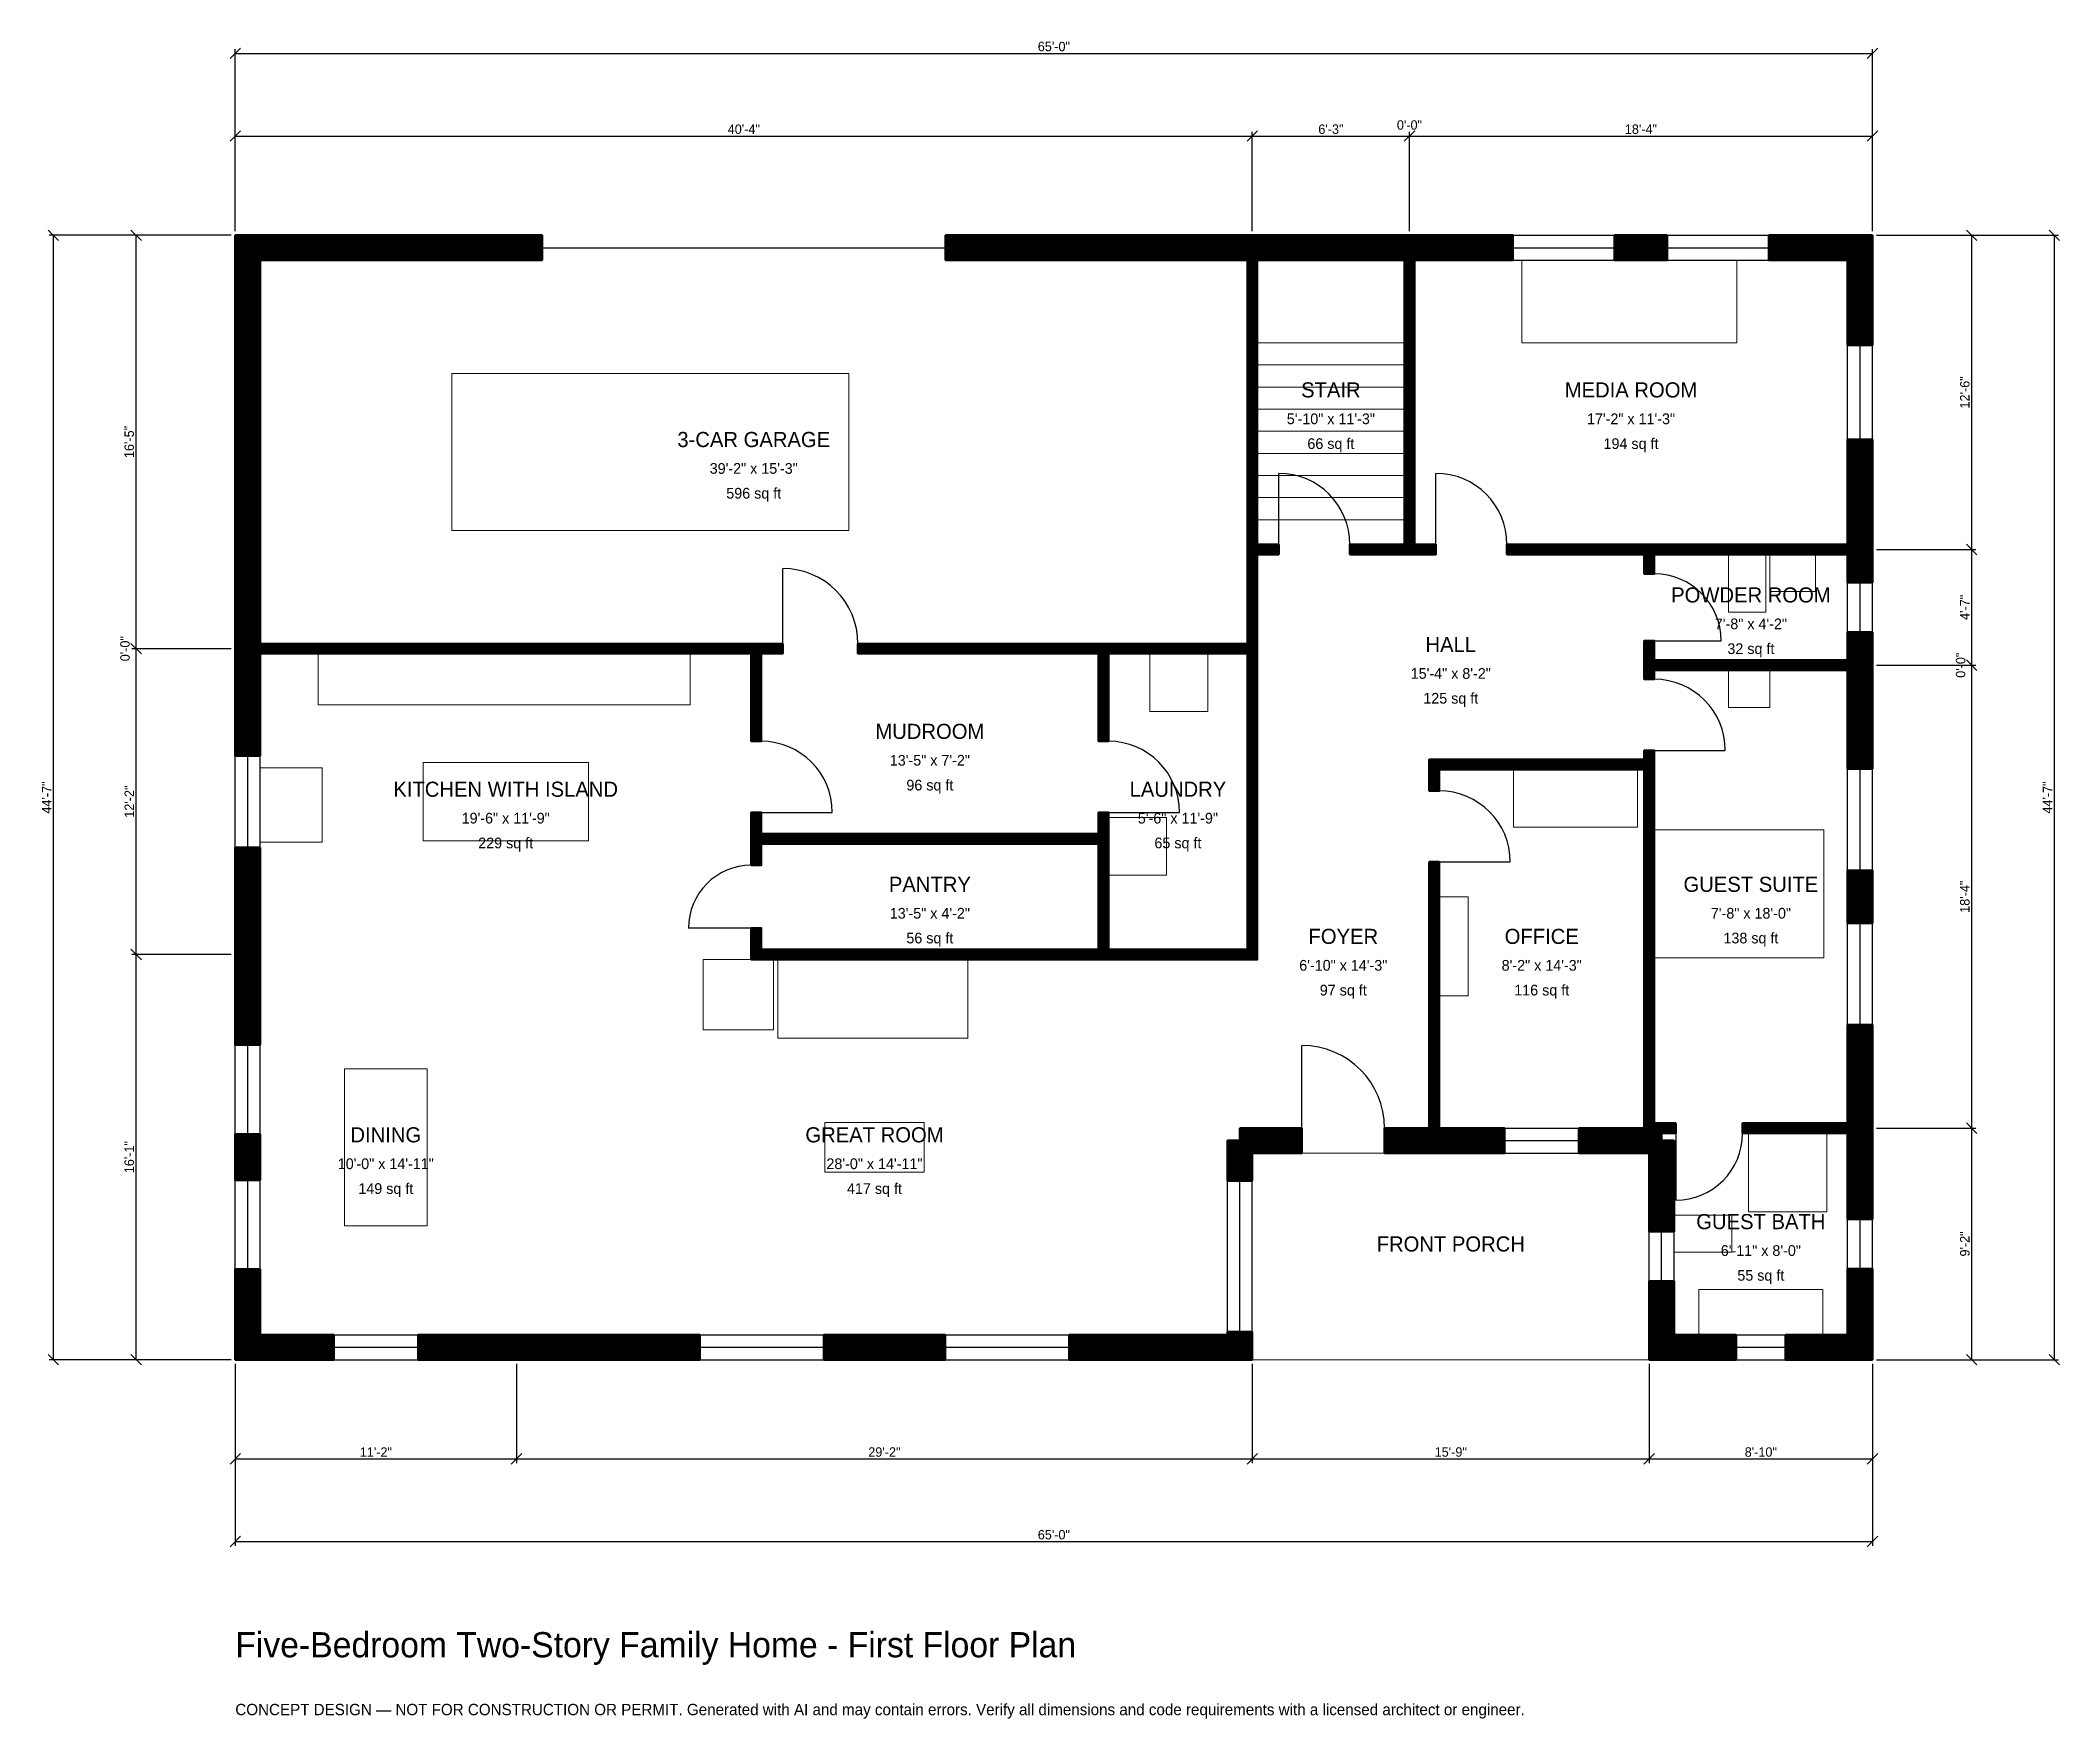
# Model space of a CAD drawing. Header units: inches. Extents: x -93 to 869, y -171 to 628.
import ezdxf
from ezdxf.enums import TextEntityAlignment as Align

# ---------------------------------------------------------------- set-up
doc = ezdxf.new("R2010")
doc.units = ezdxf.units.IN
doc.header["$MEASUREMENT"] = 0
doc.linetypes.add('DASHED', pattern=[0.6, 0.5, -0.1])
for name, color, linetype, lineweight in [('A-ANNO-DIMS', 1, 'Continuous', 13), ('A-ANNO-TEXT', 7, 'Continuous', 18), ('A-AREA-IDEN', 7, 'Continuous', 18), ('A-DOOR', 2, 'Continuous', 25), ('A-FLOR-FIXT', 9, 'Continuous', 13), ('A-FLOR-STRS', 3, 'Continuous', 18), ('A-FURN', 9, 'Continuous', 13), ('A-GLAZ', 4, 'Continuous', 25), ('A-SITE-PAVE', 8, 'Continuous', 13), ('A-WALL', 7, 'Continuous', 50), ('A-WALL-PATT', 8, 'Continuous', 13)]:
    doc.layers.add(name, color=color, linetype=linetype, lineweight=lineweight)
doc.dimstyles.new('PLAN', dxfattribs={"dimtxt": 4.5, "dimasz": 3, "dimexe": 2, "dimexo": 2, "dimgap": 1, "dimtad": 1, "dimdec": 0, "dimlunit": 4, "dimtsz": 2.5, "dimcen": 2.5, "dimclrd": 1, "dimclre": 1, "dimazin": 3, "dimtfac": 1, "dimtmove": 0, "dimatfit": 3})

msp = doc.modelspace()

# ---------------------------------------------------------------- hatches: boundary and pattern name
at = {"layer": 'A-WALL-PATT'}
h = msp.add_hatch(dxfattribs=at)
h.set_pattern_fill('ANSI31', color=8, scale=0.8)
h.paths.add_polyline_path([(396.9816, 0), (396.9816, 11.811), (472.4409, 11.811), (472.4409, 13.189), (484.252, 13.189), (484.252, 11.811), (484.252, 11.811), (484.252, 0), (484.252, 0), (484.252, 0), (472.4409, 0), (472.4409, 0), (396.9816, 0)])
h.paths.add_polyline_path([(280.1837, 0), (280.1837, 11.811), (337.9265, 11.811), (337.9265, 0), (280.1837, 0)])
h.paths.add_polyline_path([(139.7638, 0), (127.9528, 0), (87.0079, 0), (87.0079, 11.811), (127.9528, 11.811), (139.7638, 11.811), (221.1286, 11.811), (221.1286, 0), (139.7638, 0)])
h.paths.add_polyline_path([(11.811, 0), (11.811, 0), (0, 0), (0, 0), (0, 0), (0, 0), (0, 11.811), (0, 11.811), (0, 43.0446), (11.811, 43.0446), (11.811, 11.811), (46.8504, 11.811), (46.8504, 0), (11.811, 0)])
h.paths.add_polyline_path([(0, 107.3491), (11.811, 107.3491), (11.811, 85.5643), (0, 85.5643), (0, 107.3491)])
h.paths.add_polyline_path([(0, 187.0079), (0, 198.8189), (0, 243.8976), (11.811, 243.8976), (11.811, 198.8189), (11.811, 187.0079), (11.811, 149.8688), (0, 149.8688), (0, 187.0079)])
h.paths.add_polyline_path([(0, 332.6772), (0, 336.2205), (0, 336.2205), (0, 340.9449), (0, 340.9449), (0, 344.4882), (0, 523.622), (0, 523.622), (0, 535.4331), (0, 535.4331), (0, 535.4331), (0, 535.4331), (11.811, 535.4331), (11.811, 535.4331), (146.063, 535.4331), (146.063, 523.622), (11.811, 523.622), (11.811, 344.4882), (11.811, 340.9449), (250.3937, 340.9449), (250.3937, 340.9449), (260.6299, 340.9449), (260.6299, 336.2205), (250.3937, 336.2205), (250.3937, 294.4882), (245.6693, 294.4882), (245.6693, 336.2205), (245.6693, 336.2205), (11.811, 336.2205), (11.811, 332.6772), (11.811, 287.5984), (0, 287.5984), (0, 332.6772)])
h.paths.add_polyline_path([(478.3465, 535.4331), (478.3465, 535.4331), (481.8898, 535.4331), (481.8898, 535.4331), (486.6142, 535.4331), (486.6142, 535.4331), (553.1496, 535.4331), (556.6929, 535.4331), (556.6929, 535.4331), (561.4173, 535.4331), (561.4173, 535.4331), (564.9606, 535.4331), (608.3333, 535.4331), (608.3333, 523.622), (564.9606, 523.622), (561.4173, 523.622), (561.4173, 388.189), (571.6535, 388.189), (571.6535, 383.4646), (561.4173, 383.4646), (556.6929, 383.4646), (556.6929, 383.4646), (530.7087, 383.4646), (530.7087, 388.189), (556.6929, 388.189), (556.6929, 388.189), (556.6929, 523.622), (553.1496, 523.622), (490.1575, 523.622), (490.1575, 523.622), (486.6142, 523.622), (486.6142, 388.189), (496.8504, 388.189), (496.8504, 383.4646), (486.6142, 383.4646), (486.6142, 340.9449), (486.6142, 336.2205), (486.6142, 336.2205), (486.6142, 285.8268), (486.6142, 281.1024), (486.6142, 195.2756), (486.6142, 190.5512), (481.8898, 190.5512), (415.748, 190.5512), (411.0236, 190.5512), (250.3937, 190.5512), (245.6693, 190.5512), (245.6693, 195.2756), (245.6693, 205.5118), (250.3937, 205.5118), (250.3937, 195.2756), (411.0236, 195.2756), (411.0236, 245.6693), (411.0236, 245.6693), (250.3937, 245.6693), (250.3937, 245.6693), (250.3937, 235.4331), (245.6693, 235.4331), (245.6693, 245.6693), (245.6693, 245.6693), (245.6693, 250.3937), (245.6693, 260.6299), (250.3937, 260.6299), (250.3937, 250.3937), (411.0236, 250.3937), (411.0236, 260.6299), (415.748, 260.6299), (415.748, 250.3937), (415.748, 245.6693), (415.748, 245.6693), (415.748, 195.2756), (481.8898, 195.2756), (481.8898, 281.1024), (481.8898, 285.8268), (481.8898, 336.2205), (481.8898, 336.2205), (415.748, 336.2205), (415.748, 336.2205), (415.748, 294.4882), (411.0236, 294.4882), (411.0236, 336.2205), (296.4567, 336.2205), (296.4567, 340.9449), (411.0236, 340.9449), (411.0236, 340.9449), (481.8898, 340.9449), (481.8898, 383.4646), (481.8898, 388.189), (481.8898, 523.622), (338.189, 523.622), (338.189, 535.4331), (478.3465, 535.4331)])
h.paths.add_polyline_path([(681.8241, 535.4331), (681.8241, 523.622), (656.7585, 523.622), (656.7585, 535.4331), (681.8241, 535.4331)])
h.paths.add_polyline_path([(767.7165, 535.4331), (767.7165, 535.4331), (779.5276, 535.4331), (779.5276, 535.4331), (779.5276, 535.4331), (779.5276, 523.622), (779.5276, 523.622), (779.5276, 483.0709), (767.7165, 483.0709), (767.7165, 523.622), (730.2493, 523.622), (730.2493, 535.4331), (767.7165, 535.4331)])
h.paths.add_polyline_path([(779.5276, 391.7323), (779.5276, 391.7323), (779.5276, 388.189), (779.5276, 388.189), (779.5276, 383.4646), (779.5276, 383.4646), (779.5276, 370.0787), (767.7165, 370.0787), (767.7165, 379.9213), (767.7165, 379.9213), (767.7165, 383.4646), (675.5906, 383.4646), (675.5906, 374.2126), (670.8661, 374.2126), (670.8661, 383.4646), (605.5118, 383.4646), (605.5118, 388.189), (670.8661, 388.189), (675.5906, 388.189), (767.7165, 388.189), (767.7165, 438.189), (779.5276, 438.189), (779.5276, 391.7323)])
h.paths.add_polyline_path([(779.5276, 336.6142), (779.5276, 333.0709), (779.5276, 333.0709), (779.5276, 328.3465), (779.5276, 328.3465), (779.5276, 324.8031), (779.5276, 281.4304), (767.7165, 281.4304), (767.7165, 324.8031), (767.7165, 328.3465), (675.5906, 328.3465), (675.5906, 324.0157), (670.8661, 324.0157), (670.8661, 328.3465), (670.8661, 328.3465), (670.8661, 333.0709), (670.8661, 342.3228), (675.5906, 342.3228), (675.5906, 333.0709), (767.7165, 333.0709), (767.7165, 336.6142), (767.7165, 346.4567), (779.5276, 346.4567), (779.5276, 336.6142)])
h.paths.add_polyline_path([(779.5276, 207.9396), (767.7165, 207.9396), (767.7165, 233.0052), (779.5276, 233.0052), (779.5276, 207.9396)])
h.paths.add_polyline_path([(779.5276, 116.1417), (779.5276, 112.5984), (779.5276, 112.5984), (779.5276, 107.874), (779.5276, 107.874), (779.5276, 104.3307), (779.5276, 66.9291), (767.7165, 66.9291), (767.7165, 104.3307), (767.7165, 107.874), (717.7165, 107.874), (717.7165, 112.5984), (767.7165, 112.5984), (767.7165, 116.1417), (767.7165, 159.5144), (779.5276, 159.5144), (779.5276, 116.1417)])
h.paths.add_polyline_path([(779.5276, 11.811), (779.5276, 11.811), (779.5276, 0), (779.5276, 0), (779.5276, 0), (779.5276, 0), (767.7165, 0), (767.7165, 0), (738.189, 0), (738.189, 11.811), (767.7165, 11.811), (767.7165, 43.3071), (779.5276, 43.3071), (779.5276, 11.811)])
h.paths.add_polyline_path([(685.0394, 0), (685.0394, 0), (673.2283, 0), (673.2283, 0), (673.2283, 0), (673.2283, 11.811), (673.2283, 11.811), (673.2283, 37.4016), (685.0394, 37.4016), (685.0394, 11.811), (714.5669, 11.811), (714.5669, 0), (685.0394, 0)])
h.paths.add_polyline_path([(673.2283, 96.063), (673.2283, 96.063), (673.2283, 98.4252), (670.8661, 98.4252), (670.8661, 98.4252), (639.7638, 98.4252), (639.7638, 110.2362), (670.8661, 110.2362), (670.8661, 112.5984), (670.8661, 281.1024), (573.2283, 281.1024), (573.2283, 270.8661), (568.5039, 270.8661), (568.5039, 281.1024), (568.5039, 285.8268), (573.2283, 285.8268), (670.8661, 285.8268), (670.8661, 290.1575), (675.5906, 290.1575), (675.5906, 285.8268), (675.5906, 281.1024), (675.5906, 112.5984), (685.8268, 112.5984), (685.8268, 107.874), (679.1339, 107.874), (679.1339, 104.3307), (685.0394, 104.3307), (685.0394, 61.0236), (673.2283, 61.0236), (673.2283, 96.063)])
h.paths.add_polyline_path([(576.7717, 98.4252), (573.2283, 98.4252), (573.2283, 98.4252), (568.5039, 98.4252), (568.5039, 98.4252), (564.9606, 98.4252), (547.2441, 98.4252), (547.2441, 110.2362), (564.9606, 110.2362), (568.5039, 110.2362), (568.5039, 237.0079), (573.2283, 237.0079), (573.2283, 110.2362), (576.7717, 110.2362), (604.3307, 110.2362), (604.3307, 98.4252), (576.7717, 98.4252)])
h.paths.add_polyline_path([(484.252, 98.4252), (484.252, 85.2362), (472.4409, 85.2362), (472.4409, 104.3307), (478.3465, 104.3307), (478.3465, 110.2362), (507.874, 110.2362), (507.874, 98.4252), (484.252, 98.4252)])

# ---------------------------------------------------------------- linework, layer by layer
at = {"layer": 'A-DOOR', "linetype": 'DASHED'}
msp.add_line((146.063, 529.5276), (338.189, 529.5276), dxfattribs=at)
at = {"layer": 'A-DOOR'}
for p, q in [((496.8504, 388.189), (496.8504, 422.0472)), ((571.6535, 388.189), (571.6535, 422.0472)), ((260.6299, 340.9449), (260.6299, 376.7717)), ((675.5906, 342.3228), (707.4803, 342.3228)), ((675.5906, 290.1575), (709.4488, 290.1575)), ((250.3937, 260.6299), (284.252, 260.6299)), ((415.748, 260.6299), (449.6063, 260.6299)), ((573.2283, 237.0079), (607.0866, 237.0079)), ((245.6693, 205.5118), (215.748, 205.5118)), ((507.874, 110.2362), (507.874, 149.6063)), ((685.8268, 107.874), (685.8268, 75.9843))]:
    msp.add_line(p, q, dxfattribs=at)
for centre, radius, start, end in [((496.8504, 388.189), 33.8583, 0, 90), ((571.6535, 388.189), 33.8583, 0, 90), ((260.6299, 340.9449), 35.8268, 0, 90), ((675.5906, 342.3228), 31.8898, 0, 90), ((675.5906, 290.1575), 33.8583, 0, 90), ((250.3937, 260.6299), 33.8583, 0, 90), ((415.748, 260.6299), 33.8583, 0, 90), ((573.2283, 237.0079), 33.8583, 0, 90), ((245.6693, 205.5118), 29.9213, 90, 180), ((507.874, 110.2362), 39.3701, 0, 90), ((685.8268, 107.874), 31.8898, 270, 360)]:
    msp.add_arc(centre, radius, start, end, dxfattribs=at)
at = {"layer": 'A-FLOR-FIXT'}
for points in [[(711.0236, 355.9055), (728.7402, 355.9055), (728.7402, 383.4646), (711.0236, 383.4646)], [(730.7087, 365.748), (752.3622, 365.748), (752.3622, 383.4646), (730.7087, 383.4646)], [(39.3701, 311.811), (216.5354, 311.811), (216.5354, 336.2205), (39.3701, 336.2205)], [(89.3701, 247.0472), (168.1102, 247.0472), (168.1102, 284.4488), (89.3701, 284.4488)], [(720.4724, 70.4724), (757.874, 70.4724), (757.874, 107.874), (720.4724, 107.874)], [(685.0394, 51.1811), (712.5984, 51.1811), (712.5984, 68.8976), (685.0394, 68.8976)], [(696.8504, 11.811), (755.9055, 11.811), (755.9055, 33.4646), (696.8504, 33.4646)]]:
    msp.add_lwpolyline(points, close=True, dxfattribs=at)
at = {"layer": 'A-FLOR-STRS'}
for p, q in [((486.6142, 484.252), (556.6929, 484.252)), ((486.6142, 473.7205), (556.6929, 473.7205)), ((486.6142, 463.189), (556.6929, 463.189)), ((486.6142, 452.6575), (556.6929, 452.6575)), ((486.6142, 442.126), (556.6929, 442.126)), ((486.6142, 431.5945), (556.6929, 431.5945)), ((486.6142, 421.063), (556.6929, 421.063)), ((486.6142, 410.5315), (556.6929, 410.5315)), ((486.6142, 400), (556.6929, 400))]:
    msp.add_line(p, q, dxfattribs=at)
at = {"layer": 'A-FURN'}
for points in [[(612.5984, 484.252), (714.9606, 484.252), (714.9606, 523.622), (612.5984, 523.622)], [(103.1496, 394.8819), (292.126, 394.8819), (292.126, 469.685), (103.1496, 469.685)], [(435.4331, 308.6614), (462.9921, 308.6614), (462.9921, 336.2205), (435.4331, 336.2205)], [(711.0236, 310.6299), (730.7087, 310.6299), (730.7087, 328.3465), (711.0236, 328.3465)], [(11.811, 246.4567), (41.3386, 246.4567), (41.3386, 281.8898), (11.811, 281.8898)], [(608.6614, 253.5433), (667.7165, 253.5433), (667.7165, 281.1024), (608.6614, 281.1024)], [(415.748, 230.7087), (443.3071, 230.7087), (443.3071, 258.2677), (415.748, 258.2677)], [(675.5906, 191.3386), (756.2992, 191.3386), (756.2992, 252.3622), (675.5906, 252.3622)], [(573.2283, 173.2283), (587.0079, 173.2283), (587.0079, 220.4724), (573.2283, 220.4724)], [(222.8346, 157.0866), (256.2992, 157.0866), (256.2992, 190.5512), (222.8346, 190.5512)], [(258.2677, 153.1496), (348.8189, 153.1496), (348.8189, 190.5512), (258.2677, 190.5512)], [(51.9685, 63.7795), (91.3386, 63.7795), (91.3386, 138.5827), (51.9685, 138.5827)], [(280.7087, 89.3701), (327.9528, 89.3701), (327.9528, 112.9921), (280.7087, 112.9921)]]:
    msp.add_lwpolyline(points, close=True, dxfattribs=at)
at = {"layer": 'A-GLAZ'}
for p, q in [((608.3333, 535.4331), (656.7585, 535.4331)), ((608.3333, 529.5276), (656.7585, 529.5276)), ((681.8241, 535.4331), (730.2493, 535.4331)), ((681.8241, 529.5276), (730.2493, 529.5276)), ((608.3333, 523.622), (656.7585, 523.622)), ((681.8241, 523.622), (730.2493, 523.622)), ((767.7165, 438.189), (767.7165, 483.0709)), ((773.622, 438.189), (773.622, 483.0709)), ((779.5276, 438.189), (779.5276, 483.0709)), ((767.7165, 346.4567), (767.7165, 370.0787)), ((773.622, 346.4567), (773.622, 370.0787)), ((779.5276, 346.4567), (779.5276, 370.0787)), ((0, 243.8976), (0, 287.5984)), ((5.9055, 243.8976), (5.9055, 287.5984)), ((11.811, 243.8976), (11.811, 287.5984)), ((767.7165, 233.0052), (767.7165, 281.4304)), ((773.622, 233.0052), (773.622, 281.4304)), ((779.5276, 233.0052), (779.5276, 281.4304)), ((767.7165, 159.5144), (767.7165, 207.9396)), ((773.622, 159.5144), (773.622, 207.9396)), ((779.5276, 159.5144), (779.5276, 207.9396)), ((0, 107.3491), (0, 149.8688)), ((5.9055, 107.3491), (5.9055, 149.8688)), ((11.811, 107.3491), (11.811, 149.8688)), ((604.3307, 110.2362), (639.7638, 110.2362)), ((604.3307, 104.3307), (639.7638, 104.3307)), ((604.3307, 98.4252), (639.7638, 98.4252)), ((0, 43.0446), (0, 85.5643)), ((5.9055, 43.0446), (5.9055, 85.5643)), ((11.811, 43.0446), (11.811, 85.5643)), ((472.4409, 13.189), (472.4409, 85.2362)), ((478.3465, 13.189), (478.3465, 85.2362)), ((484.252, 13.189), (484.252, 85.2362)), ((673.2283, 37.4016), (673.2283, 61.0236)), ((679.1339, 37.4016), (679.1339, 61.0236)), ((685.0394, 37.4016), (685.0394, 61.0236)), ((767.7165, 43.3071), (767.7165, 66.9291)), ((773.622, 43.3071), (773.622, 66.9291)), ((779.5276, 43.3071), (779.5276, 66.9291)), ((46.8504, 11.811), (87.0079, 11.811)), ((221.1286, 11.811), (280.1837, 11.811)), ((337.9265, 11.811), (396.9816, 11.811)), ((714.5669, 11.811), (738.189, 11.811)), ((46.8504, 5.9055), (87.0079, 5.9055)), ((46.8504, 0), (87.0079, 0)), ((221.1286, 5.9055), (280.1837, 5.9055)), ((221.1286, 0), (280.1837, 0)), ((337.9265, 5.9055), (396.9816, 5.9055)), ((337.9265, 0), (396.9816, 0)), ((714.5669, 5.9055), (738.189, 5.9055)), ((714.5669, 0), (738.189, 0))]:
    msp.add_line(p, q, dxfattribs=at)
at = {"layer": 'A-SITE-PAVE', "linetype": 'DASHED'}
msp.add_lwpolyline([(484.252, 0), (673.2283, 0), (673.2283, 98.4252), (484.252, 98.4252)], close=True, dxfattribs=at)
at = {"layer": 'A-WALL'}
for points in [[(0, 332.6772), (0, 336.2205), (0, 336.2205), (0, 340.9449), (0, 340.9449), (0, 344.4882), (0, 523.622), (0, 523.622), (0, 535.4331), (0, 535.4331), (0, 535.4331), (0, 535.4331), (11.811, 535.4331), (11.811, 535.4331), (146.063, 535.4331), (146.063, 523.622), (11.811, 523.622), (11.811, 344.4882), (11.811, 340.9449), (250.3937, 340.9449), (250.3937, 340.9449), (260.6299, 340.9449), (260.6299, 336.2205), (250.3937, 336.2205), (250.3937, 294.4882), (245.6693, 294.4882), (245.6693, 336.2205), (245.6693, 336.2205), (11.811, 336.2205), (11.811, 332.6772), (11.811, 287.5984), (0, 287.5984), (0, 332.6772)], [(478.3465, 535.4331), (478.3465, 535.4331), (481.8898, 535.4331), (481.8898, 535.4331), (486.6142, 535.4331), (486.6142, 535.4331), (553.1496, 535.4331), (556.6929, 535.4331), (556.6929, 535.4331), (561.4173, 535.4331), (561.4173, 535.4331), (564.9606, 535.4331), (608.3333, 535.4331), (608.3333, 523.622), (564.9606, 523.622), (561.4173, 523.622), (561.4173, 388.189), (571.6535, 388.189), (571.6535, 383.4646), (561.4173, 383.4646), (556.6929, 383.4646), (556.6929, 383.4646), (530.7087, 383.4646), (530.7087, 388.189), (556.6929, 388.189), (556.6929, 388.189), (556.6929, 523.622), (553.1496, 523.622), (490.1575, 523.622), (490.1575, 523.622), (486.6142, 523.622), (486.6142, 388.189), (496.8504, 388.189), (496.8504, 383.4646), (486.6142, 383.4646), (486.6142, 340.9449), (486.6142, 336.2205), (486.6142, 336.2205), (486.6142, 285.8268), (486.6142, 281.1024), (486.6142, 195.2756), (486.6142, 190.5512), (481.8898, 190.5512), (415.748, 190.5512), (411.0236, 190.5512), (250.3937, 190.5512), (245.6693, 190.5512), (245.6693, 195.2756), (245.6693, 205.5118), (250.3937, 205.5118), (250.3937, 195.2756), (411.0236, 195.2756), (411.0236, 245.6693), (411.0236, 245.6693), (250.3937, 245.6693), (250.3937, 245.6693), (250.3937, 235.4331), (245.6693, 235.4331), (245.6693, 245.6693), (245.6693, 245.6693), (245.6693, 250.3937), (245.6693, 260.6299), (250.3937, 260.6299), (250.3937, 250.3937), (411.0236, 250.3937), (411.0236, 260.6299), (415.748, 260.6299), (415.748, 250.3937), (415.748, 245.6693), (415.748, 245.6693), (415.748, 195.2756), (481.8898, 195.2756), (481.8898, 281.1024), (481.8898, 285.8268), (481.8898, 336.2205), (481.8898, 336.2205), (415.748, 336.2205), (415.748, 336.2205), (415.748, 294.4882), (411.0236, 294.4882), (411.0236, 336.2205), (296.4567, 336.2205), (296.4567, 340.9449), (411.0236, 340.9449), (411.0236, 340.9449), (481.8898, 340.9449), (481.8898, 383.4646), (481.8898, 388.189), (481.8898, 523.622), (338.189, 523.622), (338.189, 535.4331), (478.3465, 535.4331)], [(681.8241, 535.4331), (681.8241, 523.622), (656.7585, 523.622), (656.7585, 535.4331), (681.8241, 535.4331)], [(767.7165, 535.4331), (767.7165, 535.4331), (779.5276, 535.4331), (779.5276, 535.4331), (779.5276, 535.4331), (779.5276, 523.622), (779.5276, 523.622), (779.5276, 483.0709), (767.7165, 483.0709), (767.7165, 523.622), (730.2493, 523.622), (730.2493, 535.4331), (767.7165, 535.4331)], [(779.5276, 391.7323), (779.5276, 391.7323), (779.5276, 388.189), (779.5276, 388.189), (779.5276, 383.4646), (779.5276, 383.4646), (779.5276, 370.0787), (767.7165, 370.0787), (767.7165, 379.9213), (767.7165, 379.9213), (767.7165, 383.4646), (675.5906, 383.4646), (675.5906, 374.2126), (670.8661, 374.2126), (670.8661, 383.4646), (605.5118, 383.4646), (605.5118, 388.189), (670.8661, 388.189), (675.5906, 388.189), (767.7165, 388.189), (767.7165, 438.189), (779.5276, 438.189), (779.5276, 391.7323)], [(779.5276, 336.6142), (779.5276, 333.0709), (779.5276, 333.0709), (779.5276, 328.3465), (779.5276, 328.3465), (779.5276, 324.8031), (779.5276, 281.4304), (767.7165, 281.4304), (767.7165, 324.8031), (767.7165, 328.3465), (675.5906, 328.3465), (675.5906, 324.0157), (670.8661, 324.0157), (670.8661, 328.3465), (670.8661, 328.3465), (670.8661, 333.0709), (670.8661, 342.3228), (675.5906, 342.3228), (675.5906, 333.0709), (767.7165, 333.0709), (767.7165, 336.6142), (767.7165, 346.4567), (779.5276, 346.4567), (779.5276, 336.6142)], [(673.2283, 96.063), (673.2283, 96.063), (673.2283, 98.4252), (670.8661, 98.4252), (670.8661, 98.4252), (639.7638, 98.4252), (639.7638, 110.2362), (670.8661, 110.2362), (670.8661, 112.5984), (670.8661, 281.1024), (573.2283, 281.1024), (573.2283, 270.8661), (568.5039, 270.8661), (568.5039, 281.1024), (568.5039, 285.8268), (573.2283, 285.8268), (670.8661, 285.8268), (670.8661, 290.1575), (675.5906, 290.1575), (675.5906, 285.8268), (675.5906, 281.1024), (675.5906, 112.5984), (685.8268, 112.5984), (685.8268, 107.874), (679.1339, 107.874), (679.1339, 104.3307), (685.0394, 104.3307), (685.0394, 61.0236), (673.2283, 61.0236), (673.2283, 96.063)], [(0, 187.0079), (0, 198.8189), (0, 243.8976), (11.811, 243.8976), (11.811, 198.8189), (11.811, 187.0079), (11.811, 149.8688), (0, 149.8688), (0, 187.0079)], [(576.7717, 98.4252), (573.2283, 98.4252), (573.2283, 98.4252), (568.5039, 98.4252), (568.5039, 98.4252), (564.9606, 98.4252), (547.2441, 98.4252), (547.2441, 110.2362), (564.9606, 110.2362), (568.5039, 110.2362), (568.5039, 237.0079), (573.2283, 237.0079), (573.2283, 110.2362), (576.7717, 110.2362), (604.3307, 110.2362), (604.3307, 98.4252), (576.7717, 98.4252)], [(779.5276, 207.9396), (767.7165, 207.9396), (767.7165, 233.0052), (779.5276, 233.0052), (779.5276, 207.9396)], [(779.5276, 116.1417), (779.5276, 112.5984), (779.5276, 112.5984), (779.5276, 107.874), (779.5276, 107.874), (779.5276, 104.3307), (779.5276, 66.9291), (767.7165, 66.9291), (767.7165, 104.3307), (767.7165, 107.874), (717.7165, 107.874), (717.7165, 112.5984), (767.7165, 112.5984), (767.7165, 116.1417), (767.7165, 159.5144), (779.5276, 159.5144), (779.5276, 116.1417)], [(0, 107.3491), (11.811, 107.3491), (11.811, 85.5643), (0, 85.5643), (0, 107.3491)], [(484.252, 98.4252), (484.252, 85.2362), (472.4409, 85.2362), (472.4409, 104.3307), (478.3465, 104.3307), (478.3465, 110.2362), (507.874, 110.2362), (507.874, 98.4252), (484.252, 98.4252)], [(11.811, 0), (11.811, 0), (0, 0), (0, 0), (0, 0), (0, 0), (0, 11.811), (0, 11.811), (0, 43.0446), (11.811, 43.0446), (11.811, 11.811), (46.8504, 11.811), (46.8504, 0), (11.811, 0)], [(779.5276, 11.811), (779.5276, 11.811), (779.5276, 0), (779.5276, 0), (779.5276, 0), (779.5276, 0), (767.7165, 0), (767.7165, 0), (738.189, 0), (738.189, 11.811), (767.7165, 11.811), (767.7165, 43.3071), (779.5276, 43.3071), (779.5276, 11.811)], [(685.0394, 0), (685.0394, 0), (673.2283, 0), (673.2283, 0), (673.2283, 0), (673.2283, 11.811), (673.2283, 11.811), (673.2283, 37.4016), (685.0394, 37.4016), (685.0394, 11.811), (714.5669, 11.811), (714.5669, 0), (685.0394, 0)], [(139.7638, 0), (127.9528, 0), (87.0079, 0), (87.0079, 11.811), (127.9528, 11.811), (139.7638, 11.811), (221.1286, 11.811), (221.1286, 0), (139.7638, 0)], [(280.1837, 0), (280.1837, 11.811), (337.9265, 11.811), (337.9265, 0), (280.1837, 0)], [(396.9816, 0), (396.9816, 11.811), (472.4409, 11.811), (472.4409, 13.189), (484.252, 13.189), (484.252, 11.811), (484.252, 11.811), (484.252, 0), (484.252, 0), (484.252, 0), (472.4409, 0), (472.4409, 0), (396.9816, 0)]]:
    msp.add_lwpolyline(points, close=True, dxfattribs=at)

# ---------------------------------------------------------------- texts
at = {"layer": 'A-ANNO-TEXT'}
for s, height, p in [('Five-Bedroom Two-Story Family Home - First Floor Plan', 12, (0, -141.7323)), ('CONCEPT DESIGN — NOT FOR CONSTRUCTION OR PERMIT. Generated with AI and may contain errors. Verify all dimensions and code requirements with a licensed architect or engineer.', 5.4, (0, -169.2913))]:
    msp.add_text(s, height=height, dxfattribs=at).set_placement(p)
at = {"layer": 'A-AREA-IDEN'}
for s, height, p in [('STAIR', 7.2, (521.6535, 461.811)), ('MEDIA ROOM', 7.2, (664.5669, 461.811)), ('5\'-10" x 11\'-3"', 5.1, (521.6535, 448.0315)), ('17\'-2" x 11\'-3"', 5.1, (664.5669, 448.0315)), ('3-CAR GARAGE', 7.2, (246.8504, 438.189)), ('66 sq ft', 5.1, (521.6535, 436.2205)), ('194 sq ft', 5.1, (664.5669, 436.2205)), ('39\'-2" x 15\'-3"', 5.1, (246.8504, 424.4094)), ('596 sq ft', 5.1, (246.8504, 412.5984)), ('POWDER ROOM', 7.2, (721.6535, 364.1732)), ('7\'-8" x 4\'-2"', 5.1, (721.6535, 350.3937)), ('HALL', 7.2, (578.7402, 340.5512)), ('32 sq ft', 5.1, (721.6535, 338.5827)), ('15\'-4" x 8\'-2"', 5.1, (578.7402, 326.7717)), ('125 sq ft', 5.1, (578.7402, 314.9606)), ('MUDROOM', 7.2, (330.7087, 299.2126)), ('13\'-5" x 7\'-2"', 5.1, (330.7087, 285.4331)), ('KITCHEN WITH ISLAND', 7.2, (128.7402, 271.6535)), ('96 sq ft', 5.1, (330.7087, 273.622)), ('LAUNDRY', 7.2, (448.8189, 271.6535)), ('19\'-6" x 11\'-9"', 5.1, (128.7402, 257.874)), ('5\'-6" x 11\'-9"', 5.1, (448.8189, 257.874)), ('229 sq ft', 5.1, (128.7402, 246.063)), ('65 sq ft', 5.1, (448.8189, 246.063)), ('PANTRY', 7.2, (330.7087, 226.378)), ('GUEST SUITE', 7.2, (721.6535, 226.378)), ('13\'-5" x 4\'-2"', 5.1, (330.7087, 212.5984)), ('7\'-8" x 18\'-0"', 5.1, (721.6535, 212.5984)), ('56 sq ft', 5.1, (330.7087, 200.7874)), ('FOYER', 7.2, (527.5591, 201.5748)), ('OFFICE', 7.2, (622.0472, 201.5748)), ('138 sq ft', 5.1, (721.6535, 200.7874)), ('6\'-10" x 14\'-3"', 5.1, (527.5591, 187.7953)), ('8\'-2" x 14\'-3"', 5.1, (622.0472, 187.7953)), ('97 sq ft', 5.1, (527.5591, 175.9843)), ('116 sq ft', 5.1, (622.0472, 175.9843)), ('DINING', 7.2, (71.6535, 107.0866)), ('GREAT ROOM', 7.2, (304.3307, 107.0866)), ('10\'-0" x 14\'-11"', 5.1, (71.6535, 93.3071)), ('28\'-0" x 14\'-11"', 5.1, (304.3307, 93.3071)), ('149 sq ft', 5.1, (71.6535, 81.4961)), ('417 sq ft', 5.1, (304.3307, 81.4961)), ('GUEST BATH', 7.2, (726.378, 65.748)), ('FRONT PORCH', 7.2, (578.7402, 55.1181)), ('6\'-11" x 8\'-0"', 5.1, (726.378, 51.9685)), ('55 sq ft', 5.1, (726.378, 40.1575))]:
    msp.add_text(s, height=height, dxfattribs=at).set_placement(p, align=Align.MIDDLE_CENTER)

# ---------------------------------------------------------------- dimensions: what is measured, and where the dimension line sits
at = {"layer": 'A-ANNO-DIMS'}
for base, p1, p2, text in [((0, 622.0472), (0, 535.4331), (779.5276, 535.4331), '65\'-0"'), ((0, 582.6772), (0, 535.4331), (484.252, 535.4331), '40\'-4"'), ((484.252, 582.6772), (484.252, 535.4331), (559.0551, 535.4331), '6\'-3"'), ((559.0551, 582.6772), (559.0551, 535.4331), (559.0551, 535.4331), '0\'-0"'), ((559.0551, 582.6772), (559.0551, 535.4331), (779.5276, 535.4331), '18\'-4"'), ((0, -47.2441), (0, 0), (133.8583, 0), '11\'-2"'), ((0, -86.6142), (0, 0), (779.5276, 0), '65\'-0"'), ((133.8583, -47.2441), (133.8583, 0), (484.252, 0), '29\'-2"'), ((484.252, -47.2441), (484.252, 0), (673.2283, 0), '15\'-9"'), ((673.2283, -47.2441), (673.2283, 0), (779.5276, 0), '8\'-10"')]:
    msp.add_linear_dim(base=base, p1=p1, p2=p2, text=text, dimstyle='PLAN', dxfattribs=at).render()
for base, p1, p2, text in [((-86.6142, 0), (0, 0), (0, 535.4331), '44\'-7"'), ((-47.2441, 338.5827), (0, 338.5827), (0, 535.4331), '16\'-5"'), ((826.7717, 385.8268), (779.5276, 385.8268), (779.5276, 535.4331), '12\'-6"'), ((866.1417, 0), (779.5276, 0), (779.5276, 535.4331), '44\'-7"'), ((826.7717, 330.7087), (779.5276, 330.7087), (779.5276, 385.8268), '4\'-7"'), ((-47.2441, 338.5827), (0, 338.5827), (0, 338.5827), '0\'-0"'), ((-47.2441, 192.9134), (0, 192.9134), (0, 338.5827), '12\'-2"'), ((826.7717, 330.7087), (779.5276, 330.7087), (779.5276, 330.7087), '0\'-0"'), ((826.7717, 110.2362), (779.5276, 110.2362), (779.5276, 330.7087), '18\'-4"'), ((-47.2441, 0), (0, 0), (0, 192.9134), '16\'-1"'), ((826.7717, 0), (779.5276, 0), (779.5276, 110.2362), '9\'-2"')]:
    msp.add_linear_dim(base=base, p1=p1, p2=p2, angle=90, text=text, dimstyle='PLAN', dxfattribs=at).render()

doc.saveas('drawing.dxf')
